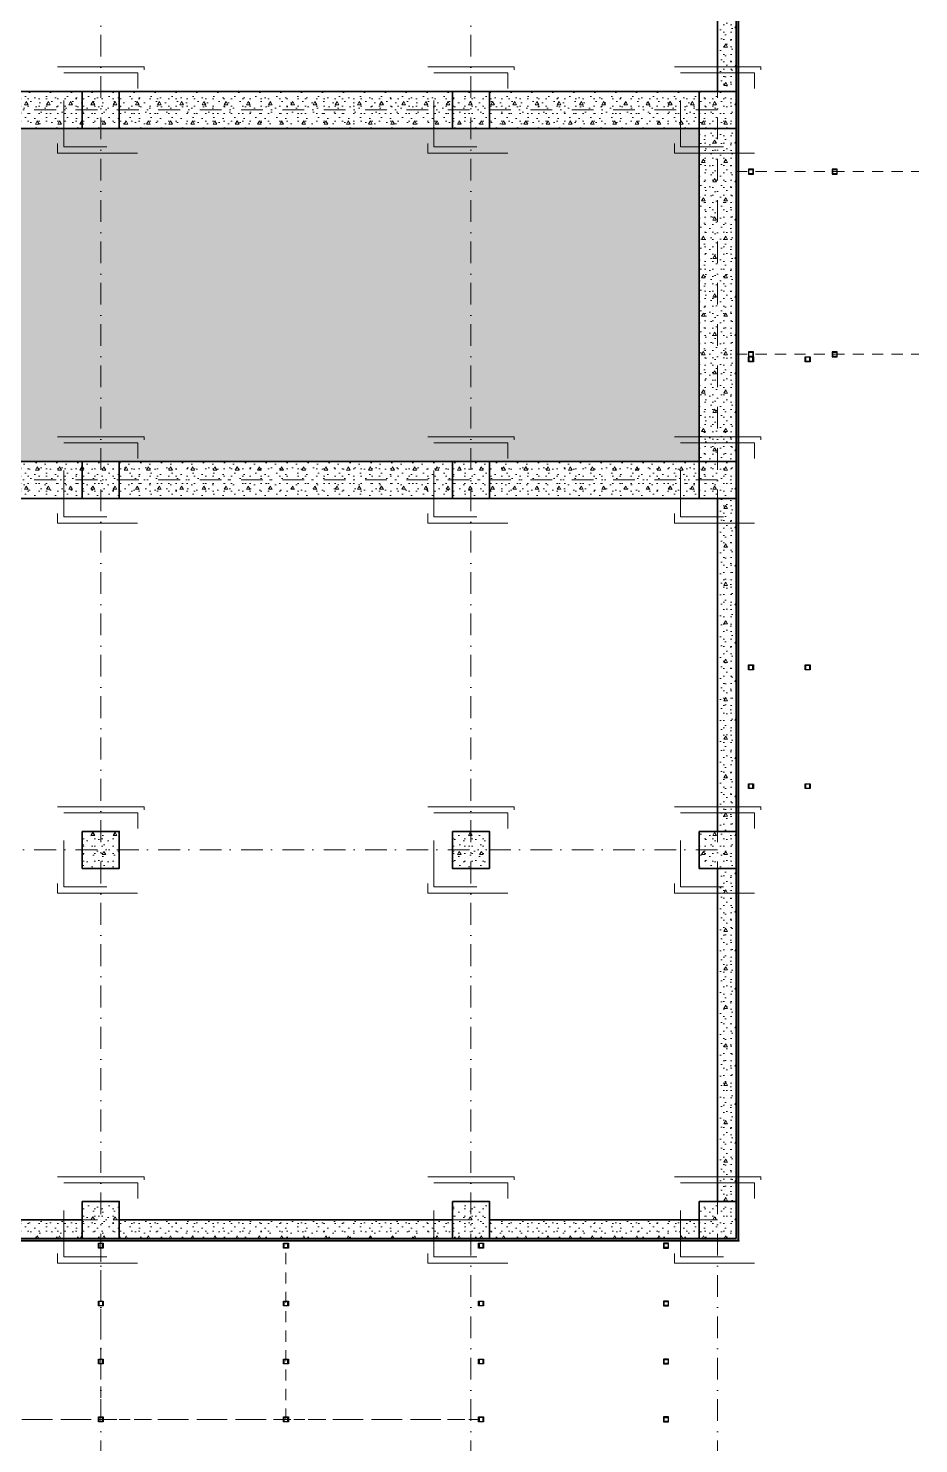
# Model space of a CAD drawing. Header units: millimetres. Extents: x -10605 to 101260, y -15987 to 46355.
# Drawn here: x 86824 to 101260, y -3628 to 19323 of the extents above; entities that cross this region are included whole.
import ezdxf
from ezdxf.enums import TextEntityAlignment as Align

# ---------------------------------------------------------------- set-up
doc = ezdxf.new("R2010")
doc.units = ezdxf.units.MM
doc.header["$MEASUREMENT"] = 0
for name, pattern in [('Dashed', [2903.22, 1451.61, -1451.61]), ('Dot & Dashed', [670.277762, 352.777767, -176.388884, 0, -141.111112]), ('thk_line_type', [315, 180, -135]), ('Штриховая (2)', [564.444447, 282.222223, -282.222223])]:
    doc.linetypes.add(name, pattern=pattern)
for name, color, linetype, lineweight in [('0_Ном._пера__200', 7, 'Continuous', 0), ('Металлический каркас здания_Ном._пера__91', 255, 'Continuous', 0), ('Металлический каркас здания_Ном._пера__98', 7, 'Continuous', 25), ('Оси_Ном._пера__200', 7, 'Continuous', 0), ('Паспорта Зон Archicad_Ном._пера__100', 7, 'Continuous', 9), ('Стены _Ном._пера__200', 7, 'Continuous', 0), ('Стены _Ном._пера__97', 7, 'Continuous', 35), ('Стены _Ном._пера__99', 7, 'Continuous', 15)]:
    doc.layers.add(name, color=color, linetype=linetype, lineweight=lineweight)
for name, color, linetype in [('Зоны', 7, 'Continuous'), ('Металлический каркас здания', 7, 'Continuous'), ('Оси', 7, 'Continuous'), ('Стены', 7, 'Continuous')]:
    doc.layers.add(name, color=color, linetype=linetype)
doc.layers.add('Зоны_Ном._пера__94', color=7, linetype='Continuous', lineweight=5, true_color=0xc29f9f9f)
doc.layers.add('Стены _Ном._пера__2', color=7, linetype='Continuous', lineweight=0, true_color=0xc2747474)
doc.styles.add('РЎР“Р•РќР•Р\xa0РР\xa0_РЎРўРР›Р¬_1', font='arial.ttf')
pattern_1 = [(0, (0, 0), (0, 623.5383), [60, -300]), (0, (180, 311.8), (0, 623.5383), [60, -300]), (60, (0, 0), (-540, 311.769), [60, -300]), (60, (360, 0), (-540, 311.769), [60, -300]), (120, (60, 0), (540, 311.769), [60, -300]), (120, (420, 0), (540, 311.769), [60, -300]), (0, (0, 60), (0, 120), [0, -120, 0, -180]), (45, (60, 60), (-84.85282, 84.85282), [0, -90, 0, -150])]

# ---------------------------------------------------------------- blocks, each defined once
blk = doc.blocks.new('Колонна SHS ГК 27')
at = {"layer": 'Металлический каркас здания_Ном._пера__98', "linetype": 'Continuous', "lineweight": 0, "true_color": 0xffffff}
h = blk.add_hatch(dxfattribs=at)
h.set_pattern_fill('Barabбs_tйglakц_бllу', style=0, pattern_type=2)
h.set_pattern_definition([(90, (0, 0), (-60, 0), [])])
h.paths.add_polyline_path([(-40, -40), (40, -40), (40, 40), (-40, 40)])
h.paths.add_polyline_path([(-33.7, -33.7), (-33.7, 33.7), (33.7, 33.7), (33.7, -33.7)], flags=0)
at = {"layer": 'Металлический каркас здания_Ном._пера__98', "color": 7, "linetype": 'Continuous', "lineweight": 25}
for p, q in [((40, 40), (-40, 40)), ((-40, 40), (-40, -40)), ((-33.7, -33.7), (-33.7, 33.7)), ((-33.7, 33.7), (33.7, 33.7)), ((33.7, 33.7), (33.7, -33.7)), ((40, -40), (40, 40)), ((-40, -40), (40, -40)), ((33.7, -33.7), (-33.7, -33.7))]:
    blk.add_line(p, q, dxfattribs=at)
blk = doc.blocks.new('Перекрытие_1', base_point=(-300, 11700))
at = {"layer": '0_Ном._пера__200', "color": 7, "linetype": 'Continuous', "lineweight": 0, "flags": 128}
blk.add_lwpolyline([(-300, 11700), (-300, 18300), (98300, 18300), (98300, 11700), (52300, 11700), (52300, 5700), (45700, 5700), (45700, 11700)], close=True, dxfattribs=at)
blk = doc.blocks.new('Перекрытие_7', base_point=(97300, 12700))
at = {"layer": 'Стены _Ном._пера__200', "color": 7, "linetype": 'Dashed', "lineweight": 0, "flags": 128}
blk.add_lwpolyline([(97300, 12700), (98700, 12700), (98700, 11300), (97300, 11300)], close=True, dxfattribs=at)
blk = doc.blocks.new('Перекрытие_8', base_point=(97400, 12600))
at = {"layer": 'Стены _Ном._пера__200', "color": 7, "linetype": 'Dashed', "lineweight": 0, "flags": 128}
blk.add_lwpolyline([(97400, 12600), (98600, 12600), (98600, 11400), (97400, 11400)], close=True, dxfattribs=at)
blk = doc.blocks.new('Перекрытие_9', base_point=(93300, 12700))
at = {"layer": 'Стены _Ном._пера__200', "color": 7, "linetype": 'Dashed', "lineweight": 0, "flags": 128}
blk.add_lwpolyline([(93300, 12700), (94700, 12700), (94700, 11300), (93300, 11300)], close=True, dxfattribs=at)
blk = doc.blocks.new('Перекрытие_10', base_point=(93400, 12600))
at = {"layer": 'Стены _Ном._пера__200', "color": 7, "linetype": 'Dashed', "lineweight": 0, "flags": 128}
blk.add_lwpolyline([(93400, 12600), (94600, 12600), (94600, 11400), (93400, 11400)], close=True, dxfattribs=at)
blk = doc.blocks.new('Перекрытие_11', base_point=(87300, 12700))
at = {"layer": 'Стены _Ном._пера__200', "color": 7, "linetype": 'Dashed', "lineweight": 0, "flags": 128}
blk.add_lwpolyline([(87300, 12700), (88700, 12700), (88700, 11300), (87300, 11300)], close=True, dxfattribs=at)
blk = doc.blocks.new('Перекрытие_12', base_point=(87400, 12600))
at = {"layer": 'Стены _Ном._пера__200', "color": 7, "linetype": 'Dashed', "lineweight": 0, "flags": 128}
blk.add_lwpolyline([(87400, 12600), (88600, 12600), (88600, 11400), (87400, 11400)], close=True, dxfattribs=at)
blk = doc.blocks.new('Перекрытие_43', base_point=(97300, 6700))
at = {"layer": 'Стены _Ном._пера__200', "color": 7, "linetype": 'Dashed', "lineweight": 0, "flags": 128}
blk.add_lwpolyline([(97300, 6700), (98700, 6700), (98700, 5300), (97300, 5300)], close=True, dxfattribs=at)
blk = doc.blocks.new('Перекрытие_44', base_point=(97400, 6600))
at = {"layer": 'Стены _Ном._пера__200', "color": 7, "linetype": 'Dashed', "lineweight": 0, "flags": 128}
blk.add_lwpolyline([(97400, 6600), (98600, 6600), (98600, 5400), (97400, 5400)], close=True, dxfattribs=at)
blk = doc.blocks.new('Перекрытие_45', base_point=(93300, 6700))
at = {"layer": 'Стены _Ном._пера__200', "color": 7, "linetype": 'Dashed', "lineweight": 0, "flags": 128}
blk.add_lwpolyline([(93300, 6700), (94700, 6700), (94700, 5300), (93300, 5300)], close=True, dxfattribs=at)
blk = doc.blocks.new('Перекрытие_46', base_point=(93400, 6600))
at = {"layer": 'Стены _Ном._пера__200', "color": 7, "linetype": 'Dashed', "lineweight": 0, "flags": 128}
blk.add_lwpolyline([(93400, 6600), (94600, 6600), (94600, 5400), (93400, 5400)], close=True, dxfattribs=at)
blk = doc.blocks.new('Перекрытие_47', base_point=(87300, 6700))
at = {"layer": 'Стены _Ном._пера__200', "color": 7, "linetype": 'Dashed', "lineweight": 0, "flags": 128}
blk.add_lwpolyline([(87300, 6700), (88700, 6700), (88700, 5300), (87300, 5300)], close=True, dxfattribs=at)
blk = doc.blocks.new('Перекрытие_48', base_point=(87400, 6600))
at = {"layer": 'Стены _Ном._пера__200', "color": 7, "linetype": 'Dashed', "lineweight": 0, "flags": 128}
blk.add_lwpolyline([(87400, 6600), (88600, 6600), (88600, 5400), (87400, 5400)], close=True, dxfattribs=at)
blk = doc.blocks.new('Перекрытие_79', base_point=(97300, 700))
at = {"layer": 'Стены _Ном._пера__200', "color": 7, "linetype": 'Dashed', "lineweight": 0, "flags": 128}
blk.add_lwpolyline([(97300, 700), (98700, 700), (98700, -700), (97300, -700)], close=True, dxfattribs=at)
blk = doc.blocks.new('Перекрытие_80', base_point=(97400, 600))
at = {"layer": 'Стены _Ном._пера__200', "color": 7, "linetype": 'Dashed', "lineweight": 0, "flags": 128}
blk.add_lwpolyline([(97400, 600), (98600, 600), (98600, -600), (97400, -600)], close=True, dxfattribs=at)
blk = doc.blocks.new('Перекрытие_81', base_point=(93300, 700))
at = {"layer": 'Стены _Ном._пера__200', "color": 7, "linetype": 'Dashed', "lineweight": 0, "flags": 128}
blk.add_lwpolyline([(93300, 700), (94700, 700), (94700, -700), (93300, -700)], close=True, dxfattribs=at)
blk = doc.blocks.new('Перекрытие_82', base_point=(93400, 600))
at = {"layer": 'Стены _Ном._пера__200', "color": 7, "linetype": 'Dashed', "lineweight": 0, "flags": 128}
blk.add_lwpolyline([(93400, 600), (94600, 600), (94600, -600), (93400, -600)], close=True, dxfattribs=at)
blk = doc.blocks.new('Перекрытие_83', base_point=(87300, 700))
at = {"layer": 'Стены _Ном._пера__200', "color": 7, "linetype": 'Dashed', "lineweight": 0, "flags": 128}
blk.add_lwpolyline([(87300, 700), (88700, 700), (88700, -700), (87300, -700)], close=True, dxfattribs=at)
blk = doc.blocks.new('Перекрытие_84', base_point=(87400, 600))
at = {"layer": 'Стены _Ном._пера__200', "color": 7, "linetype": 'Dashed', "lineweight": 0, "flags": 128}
blk.add_lwpolyline([(87400, 600), (88600, 600), (88600, -600), (87400, -600)], close=True, dxfattribs=at)
blk = doc.blocks.new('Перекрытие_115', base_point=(97300, 18700))
at = {"layer": 'Стены _Ном._пера__200', "color": 7, "linetype": 'Dashed', "lineweight": 0, "flags": 128}
blk.add_lwpolyline([(97300, 18700), (98700, 18700), (98700, 17300), (97300, 17300)], close=True, dxfattribs=at)
blk = doc.blocks.new('Перекрытие_116', base_point=(97400, 18600))
at = {"layer": 'Стены _Ном._пера__200', "color": 7, "linetype": 'Dashed', "lineweight": 0, "flags": 128}
blk.add_lwpolyline([(97400, 18600), (98600, 18600), (98600, 17400), (97400, 17400)], close=True, dxfattribs=at)
blk = doc.blocks.new('Перекрытие_117', base_point=(93300, 18700))
at = {"layer": 'Стены _Ном._пера__200', "color": 7, "linetype": 'Dashed', "lineweight": 0, "flags": 128}
blk.add_lwpolyline([(93300, 18700), (94700, 18700), (94700, 17300), (93300, 17300)], close=True, dxfattribs=at)
blk = doc.blocks.new('Перекрытие_118', base_point=(93400, 18600))
at = {"layer": 'Стены _Ном._пера__200', "color": 7, "linetype": 'Dashed', "lineweight": 0, "flags": 128}
blk.add_lwpolyline([(93400, 18600), (94600, 18600), (94600, 17400), (93400, 17400)], close=True, dxfattribs=at)
blk = doc.blocks.new('Перекрытие_119', base_point=(87300, 18700))
at = {"layer": 'Стены _Ном._пера__200', "color": 7, "linetype": 'Dashed', "lineweight": 0, "flags": 128}
blk.add_lwpolyline([(87300, 18700), (88700, 18700), (88700, 17300), (87300, 17300)], close=True, dxfattribs=at)
blk = doc.blocks.new('Перекрытие_120', base_point=(87400, 18600))
at = {"layer": 'Стены _Ном._пера__200', "color": 7, "linetype": 'Dashed', "lineweight": 0, "flags": 128}
blk.add_lwpolyline([(87400, 18600), (88600, 18600), (88600, 17400), (87400, 17400)], close=True, dxfattribs=at)
blk = doc.blocks.new('Перекрытие_291', base_point=(-300, 11700))
at = {"layer": '0_Ном._пера__200', "color": 7, "linetype": 'Continuous', "lineweight": 0, "flags": 128}
blk.add_lwpolyline([(-300, 11700), (-300, 18300), (98300, 18300), (98300, 11700), (52300, 11700), (52300, 5700), (45700, 5700), (45700, 11700)], close=True, dxfattribs=at)
blk = doc.blocks.new('Стена_1', base_point=(-225, -225))
at = {"layer": 'Стены', "linetype": 'Continuous', "lineweight": 0, "true_color": 0xffffff}
for points in [[(-328, -334), (98329, -334), (98329, -328), (-328, -328)], [(98335, -328), (98329, -328), (98335, -334)], [(98329, -328), (98329, -334), (98335, -334)]]:
    blk.add_hatch(color=7, dxfattribs=at).paths.add_polyline_path(points)
at = {"layer": 'Стены _Ном._пера__200', "color": 7, "linetype": 'Continuous', "lineweight": 0}
for p, q in [((-328, -334), (98329, -334)), ((98329, -334), (98335, -334)), ((98335, -334), (98335, -328))]:
    blk.add_line(p, q, dxfattribs=at)
at = {"layer": 'Стены _Ном._пера__200', "color": 7, "linetype": 'Continuous', "lineweight": 0, "flags": 128}
blk.add_lwpolyline([(98329, -328), (-328, -328)], dxfattribs=at)
at = {"layer": 'Стены _Ном._пера__99', "color": 7, "linetype": 'Continuous', "lineweight": 15}
for p, q in [((-334, -336), (98335, -336)), ((98335, -336), (98337, -336))]:
    blk.add_line(p, q, dxfattribs=at)
at = {"layer": 'Стены _Ном._пера__99', "color": 7, "linetype": 'Continuous', "lineweight": 15, "flags": 128}
for points in [[(-346, -346), (98346, -346)], [(98346, -346), (98346, -336)]]:
    blk.add_lwpolyline(points, dxfattribs=at)
blk = doc.blocks.new('Стена_2', base_point=(98225, -225))
at = {"layer": 'Стены', "linetype": 'Continuous', "lineweight": 0, "true_color": 0xffffff}
blk.add_hatch(color=7, dxfattribs=at).paths.add_polyline_path([(98335, 40329), (98329, 40329), (98329, -328), (98335, -328)])
at = {"layer": 'Стены _Ном._пера__200', "color": 7, "linetype": 'Continuous', "lineweight": 0}
for p, q in [((98335, -328), (98335, 40329)), ((98335, -334), (98335, -328))]:
    blk.add_line(p, q, dxfattribs=at)
at = {"layer": 'Стены _Ном._пера__200', "color": 7, "linetype": 'Continuous', "lineweight": 0, "flags": 128}
blk.add_lwpolyline([(98329, 40329), (98329, -328)], dxfattribs=at)
at = {"layer": 'Стены _Ном._пера__99', "color": 7, "linetype": 'Continuous', "lineweight": 15}
for p, q in [((98337, -334), (98337, 40335)), ((98337, -336), (98337, -334))]:
    blk.add_line(p, q, dxfattribs=at)
at = {"layer": 'Стены _Ном._пера__99', "color": 7, "linetype": 'Continuous', "lineweight": 15, "flags": 128}
blk.add_lwpolyline([(98346, -336), (98346, 40346)], dxfattribs=at)
blk = doc.blocks.new('Стена_9', base_point=(52000, 12000))
at = {"layer": 'Стены _Ном._пера__2', "linetype": 'Continuous', "lineweight": 0, "true_color": 0x747474}
h = blk.add_hatch(dxfattribs=at)
h.set_pattern_fill('бетон_строительный__2_', color=8, style=0, pattern_type=2)
h.set_pattern_definition(pattern_1)
h.paths.add_polyline_path([(82300, 12300), (82300, 11700), (87700, 11700), (87700, 12300)])
h = blk.add_hatch(dxfattribs=at)
h.set_pattern_fill('бетон_строительный__2_', color=8, style=0, pattern_type=2)
h.set_pattern_definition(pattern_1)
h.paths.add_polyline_path([(93700, 12300), (88300, 12300), (88300, 11700), (93700, 11700)])
h = blk.add_hatch(dxfattribs=at)
h.set_pattern_fill('бетон_строительный__2_', color=8, style=0, pattern_type=2)
h.set_pattern_definition(pattern_1)
h.paths.add_polyline_path([(97700, 12300), (94300, 12300), (94300, 11700), (97700, 11700)])
at = {"layer": 'Стены _Ном._пера__97', "color": 7, "linetype": 'Continuous', "lineweight": 35, "flags": 128}
for points in [[(87700, 12300), (82300, 12300)], [(93700, 12300), (88300, 12300)], [(97700, 12300), (94300, 12300)], [(82300, 11700), (87700, 11700)], [(88300, 11700), (93700, 11700)], [(94300, 11700), (97700, 11700)]]:
    blk.add_lwpolyline(points, dxfattribs=at)
blk = doc.blocks.new('Стена_10', base_point=(98000, 12000))
at = {"layer": 'Стены _Ном._пера__2', "linetype": 'Continuous', "lineweight": 0, "true_color": 0x747474}
h = blk.add_hatch(dxfattribs=at)
h.set_pattern_fill('бетон_строительный__2_', color=8, style=0, pattern_type=2)
h.set_pattern_definition(pattern_1)
h.paths.add_polyline_path([(98300, 12300), (98300, 17700), (97700, 17700), (97700, 12300)])
at = {"layer": 'Стены _Ном._пера__97', "color": 7, "linetype": 'Continuous', "lineweight": 35, "flags": 128}
for points in [[(97700, 17700), (97700, 12300)], [(98300, 12300), (98300, 17700)]]:
    blk.add_lwpolyline(points, dxfattribs=at)
blk = doc.blocks.new('Стена_11', base_point=(98000, 18000))
at = {"layer": 'Стены _Ном._пера__2', "linetype": 'Continuous', "lineweight": 0, "true_color": 0x747474}
h = blk.add_hatch(dxfattribs=at)
h.set_pattern_fill('бетон_строительный__2_', color=8, style=0, pattern_type=2)
h.set_pattern_definition(pattern_1)
h.paths.add_polyline_path([(87700, 18300), (82300, 18300), (82300, 17700), (87700, 17700)])
h = blk.add_hatch(dxfattribs=at)
h.set_pattern_fill('бетон_строительный__2_', color=8, style=0, pattern_type=2)
h.set_pattern_definition(pattern_1)
h.paths.add_polyline_path([(88300, 18300), (88300, 17700), (93700, 17700), (93700, 18300)])
h = blk.add_hatch(dxfattribs=at)
h.set_pattern_fill('бетон_строительный__2_', color=8, style=0, pattern_type=2)
h.set_pattern_definition(pattern_1)
h.paths.add_polyline_path([(97700, 18300), (94300, 18300), (94300, 17700), (97700, 17700)])
at = {"layer": 'Стены _Ном._пера__97', "color": 7, "linetype": 'Continuous', "lineweight": 35, "flags": 128}
for points in [[(87700, 18300), (82300, 18300)], [(93700, 18300), (88300, 18300)], [(97700, 18300), (94300, 18300)], [(82300, 17700), (87700, 17700)], [(88300, 17700), (93700, 17700)], [(94300, 17700), (97700, 17700)]]:
    blk.add_lwpolyline(points, dxfattribs=at)
blk = doc.blocks.new('Стена_22', base_point=(-300, -300))
at = {"layer": 'Стены _Ном._пера__2', "linetype": 'Continuous', "lineweight": 0, "true_color": 0x747474}
h = blk.add_hatch(dxfattribs=at)
h.set_pattern_fill('бетон_строительный__2_', color=8, style=0, pattern_type=2)
h.set_pattern_definition(pattern_1)
h.paths.add_polyline_path([(82300, 0), (82300, -300), (87700, -300), (87700, 0)])
h = blk.add_hatch(dxfattribs=at)
h.set_pattern_fill('бетон_строительный__2_', color=8, style=0, pattern_type=2)
h.set_pattern_definition(pattern_1)
h.paths.add_polyline_path([(88300, 0), (88300, -300), (93700, -300), (93700, 0)])
h = blk.add_hatch(dxfattribs=at)
h.set_pattern_fill('бетон_строительный__2_', color=8, style=0, pattern_type=2)
h.set_pattern_definition(pattern_1)
h.paths.add_polyline_path([(94300, 0), (94300, -300), (97700, -300), (97700, 0)])
at = {"layer": 'Стены _Ном._пера__97', "color": 7, "linetype": 'Continuous', "lineweight": 35, "flags": 128}
for points in [[(87700, 0), (82300, 0)], [(93700, 0), (88300, 0)], [(97700, 0), (94300, 0)], [(82300, -300), (87700, -300)], [(88300, -300), (93700, -300)], [(94300, -300), (97700, -300)]]:
    blk.add_lwpolyline(points, dxfattribs=at)
blk = doc.blocks.new('Стена_23', base_point=(98300, -300))
at = {"layer": 'Стены _Ном._пера__2', "linetype": 'Continuous', "lineweight": 0, "true_color": 0x747474}
h = blk.add_hatch(dxfattribs=at)
h.set_pattern_fill('бетон_строительный__2_', color=8, style=0, pattern_type=2)
h.set_pattern_definition(pattern_1)
h.paths.add_polyline_path([(98300, 11700), (98000, 11700), (98000, 6300), (98300, 6300)])
h = blk.add_hatch(dxfattribs=at)
h.set_pattern_fill('бетон_строительный__2_', color=8, style=0, pattern_type=2)
h.set_pattern_definition(pattern_1)
h.paths.add_polyline_path([(98000, 5700), (98000, 300), (98300, 300), (98300, 5700)])
at = {"layer": 'Стены _Ном._пера__97', "color": 7, "linetype": 'Continuous', "lineweight": 35, "flags": 128}
for points in [[(98000, 11700), (98000, 6300)], [(98300, 6300), (98300, 11700)], [(98000, 5700), (98000, 300)], [(98300, 300), (98300, 5700)]]:
    blk.add_lwpolyline(points, dxfattribs=at)
blk = doc.blocks.new('Стена_27', base_point=(98300, 18300))
at = {"layer": 'Стены _Ном._пера__2', "linetype": 'Continuous', "lineweight": 0, "true_color": 0x747474}
h = blk.add_hatch(dxfattribs=at)
h.set_pattern_fill('бетон_строительный__2_', color=8, style=0, pattern_type=2)
h.set_pattern_definition(pattern_1)
h.paths.add_polyline_path([(98300, 18300), (98300, 21700), (98000, 21700), (98000, 18300)])
at = {"layer": 'Стены _Ном._пера__97', "color": 7, "linetype": 'Continuous', "lineweight": 35, "flags": 128}
for points in [[(98000, 21700), (98000, 18300)], [(98300, 18300), (98300, 21700)]]:
    blk.add_lwpolyline(points, dxfattribs=at)
blk = doc.blocks.new('Колонна_3', base_point=(98000, 12000))
at = {"layer": 'Стены', "linetype": 'Continuous', "lineweight": 0, "true_color": 0x000000}
h = blk.add_hatch(dxfattribs=at)
h.set_pattern_fill('бетон_строительный__2_', color=18, style=0, pattern_type=2)
h.set_pattern_definition(pattern_1)
h.paths.add_polyline_path([(97700, 12300), (97700, 11700), (98300, 11700), (98300, 12300)])
at = {"layer": 'Стены _Ном._пера__97', "color": 7, "linetype": 'Continuous', "lineweight": 35, "flags": 128}
blk.add_lwpolyline([(97700, 12300), (97700, 11700), (98300, 11700), (98300, 12300)], close=True, dxfattribs=at)
blk = doc.blocks.new('Колонна_4', base_point=(94000, 12000))
at = {"layer": 'Стены', "linetype": 'Continuous', "lineweight": 0, "true_color": 0x000000}
h = blk.add_hatch(dxfattribs=at)
h.set_pattern_fill('бетон_строительный__2_', color=18, style=0, pattern_type=2)
h.set_pattern_definition(pattern_1)
h.paths.add_polyline_path([(93700, 12300), (93700, 11700), (94300, 11700), (94300, 12300)])
at = {"layer": 'Стены _Ном._пера__97', "color": 7, "linetype": 'Continuous', "lineweight": 35, "flags": 128}
blk.add_lwpolyline([(93700, 12300), (93700, 11700), (94300, 11700), (94300, 12300)], close=True, dxfattribs=at)
blk = doc.blocks.new('Колонна_5', base_point=(88000, 12000))
at = {"layer": 'Стены', "linetype": 'Continuous', "lineweight": 0, "true_color": 0x000000}
h = blk.add_hatch(dxfattribs=at)
h.set_pattern_fill('бетон_строительный__2_', color=18, style=0, pattern_type=2)
h.set_pattern_definition(pattern_1)
h.paths.add_polyline_path([(87700, 12300), (87700, 11700), (88300, 11700), (88300, 12300)])
at = {"layer": 'Стены _Ном._пера__97', "color": 7, "linetype": 'Continuous', "lineweight": 35, "flags": 128}
blk.add_lwpolyline([(87700, 12300), (87700, 11700), (88300, 11700), (88300, 12300)], close=True, dxfattribs=at)
blk = doc.blocks.new('Колонна_21', base_point=(98000, 6000))
at = {"layer": 'Стены', "linetype": 'Continuous', "lineweight": 0, "true_color": 0x000000}
h = blk.add_hatch(dxfattribs=at)
h.set_pattern_fill('бетон_строительный__2_', color=18, style=0, pattern_type=2)
h.set_pattern_definition(pattern_1)
h.paths.add_polyline_path([(97700, 6300), (97700, 5700), (98300, 5700), (98300, 6300)])
at = {"layer": 'Стены _Ном._пера__97', "color": 7, "linetype": 'Continuous', "lineweight": 35, "flags": 128}
blk.add_lwpolyline([(97700, 6300), (97700, 5700), (98300, 5700), (98300, 6300)], close=True, dxfattribs=at)
blk = doc.blocks.new('Колонна_22', base_point=(94000, 6000))
at = {"layer": 'Стены', "linetype": 'Continuous', "lineweight": 0, "true_color": 0x000000}
h = blk.add_hatch(dxfattribs=at)
h.set_pattern_fill('бетон_строительный__2_', color=18, style=0, pattern_type=2)
h.set_pattern_definition(pattern_1)
h.paths.add_polyline_path([(93700, 6300), (93700, 5700), (94300, 5700), (94300, 6300)])
at = {"layer": 'Стены _Ном._пера__97', "color": 7, "linetype": 'Continuous', "lineweight": 35, "flags": 128}
blk.add_lwpolyline([(93700, 6300), (93700, 5700), (94300, 5700), (94300, 6300)], close=True, dxfattribs=at)
blk = doc.blocks.new('Колонна_23', base_point=(88000, 6000))
at = {"layer": 'Стены', "linetype": 'Continuous', "lineweight": 0, "true_color": 0x000000}
h = blk.add_hatch(dxfattribs=at)
h.set_pattern_fill('бетон_строительный__2_', color=18, style=0, pattern_type=2)
h.set_pattern_definition(pattern_1)
h.paths.add_polyline_path([(87700, 6300), (87700, 5700), (88300, 5700), (88300, 6300)])
at = {"layer": 'Стены _Ном._пера__97', "color": 7, "linetype": 'Continuous', "lineweight": 35, "flags": 128}
blk.add_lwpolyline([(87700, 6300), (87700, 5700), (88300, 5700), (88300, 6300)], close=True, dxfattribs=at)
blk = doc.blocks.new('Колонна_39', base_point=(98000, 0))
at = {"layer": 'Стены', "linetype": 'Continuous', "lineweight": 0, "true_color": 0x000000}
h = blk.add_hatch(dxfattribs=at)
h.set_pattern_fill('бетон_строительный__2_', color=18, style=0, pattern_type=2)
h.set_pattern_definition(pattern_1)
h.paths.add_polyline_path([(97700, 300), (97700, -300), (98300, -300), (98300, 300)])
at = {"layer": 'Стены _Ном._пера__97', "color": 7, "linetype": 'Continuous', "lineweight": 35, "flags": 128}
blk.add_lwpolyline([(97700, 300), (97700, -300), (98300, -300), (98300, 300)], close=True, dxfattribs=at)
blk = doc.blocks.new('Колонна_40', base_point=(94000, 0))
at = {"layer": 'Стены', "linetype": 'Continuous', "lineweight": 0, "true_color": 0x000000}
h = blk.add_hatch(dxfattribs=at)
h.set_pattern_fill('бетон_строительный__2_', color=18, style=0, pattern_type=2)
h.set_pattern_definition(pattern_1)
h.paths.add_polyline_path([(93700, 300), (93700, -300), (94300, -300), (94300, 300)])
at = {"layer": 'Стены _Ном._пера__97', "color": 7, "linetype": 'Continuous', "lineweight": 35, "flags": 128}
blk.add_lwpolyline([(93700, 300), (93700, -300), (94300, -300), (94300, 300)], close=True, dxfattribs=at)
blk = doc.blocks.new('Колонна_41', base_point=(88000, 0))
at = {"layer": 'Стены', "linetype": 'Continuous', "lineweight": 0, "true_color": 0x000000}
h = blk.add_hatch(dxfattribs=at)
h.set_pattern_fill('бетон_строительный__2_', color=18, style=0, pattern_type=2)
h.set_pattern_definition(pattern_1)
h.paths.add_polyline_path([(87700, 300), (87700, -300), (88300, -300), (88300, 300)])
at = {"layer": 'Стены _Ном._пера__97', "color": 7, "linetype": 'Continuous', "lineweight": 35, "flags": 128}
blk.add_lwpolyline([(87700, 300), (87700, -300), (88300, -300), (88300, 300)], close=True, dxfattribs=at)
blk = doc.blocks.new('Колонна_57', base_point=(98000, 18000))
at = {"layer": 'Стены', "linetype": 'Continuous', "lineweight": 0, "true_color": 0x000000}
h = blk.add_hatch(dxfattribs=at)
h.set_pattern_fill('бетон_строительный__2_', color=18, style=0, pattern_type=2)
h.set_pattern_definition(pattern_1)
h.paths.add_polyline_path([(97700, 18300), (97700, 17700), (98300, 17700), (98300, 18300)])
at = {"layer": 'Стены _Ном._пера__97', "color": 7, "linetype": 'Continuous', "lineweight": 35, "flags": 128}
blk.add_lwpolyline([(97700, 18300), (97700, 17700), (98300, 17700), (98300, 18300)], close=True, dxfattribs=at)
blk = doc.blocks.new('Колонна_58', base_point=(94000, 18000))
at = {"layer": 'Стены', "linetype": 'Continuous', "lineweight": 0, "true_color": 0x000000}
h = blk.add_hatch(dxfattribs=at)
h.set_pattern_fill('бетон_строительный__2_', color=18, style=0, pattern_type=2)
h.set_pattern_definition(pattern_1)
h.paths.add_polyline_path([(93700, 18300), (93700, 17700), (94300, 17700), (94300, 18300)])
at = {"layer": 'Стены _Ном._пера__97', "color": 7, "linetype": 'Continuous', "lineweight": 35, "flags": 128}
blk.add_lwpolyline([(93700, 18300), (93700, 17700), (94300, 17700), (94300, 18300)], close=True, dxfattribs=at)
blk = doc.blocks.new('Колонна_59', base_point=(88000, 18000))
at = {"layer": 'Стены', "linetype": 'Continuous', "lineweight": 0, "true_color": 0x000000}
h = blk.add_hatch(dxfattribs=at)
h.set_pattern_fill('бетон_строительный__2_', color=18, style=0, pattern_type=2)
h.set_pattern_definition(pattern_1)
h.paths.add_polyline_path([(87700, 18300), (87700, 17700), (88300, 17700), (88300, 18300)])
at = {"layer": 'Стены _Ном._пера__97', "color": 7, "linetype": 'Continuous', "lineweight": 35, "flags": 128}
blk.add_lwpolyline([(87700, 18300), (87700, 17700), (88300, 17700), (88300, 18300)], close=True, dxfattribs=at)
blk = doc.blocks.new('Стандартный Маркер Сетки')
at = {"layer": 'Оси_Ном._пера__200', "color": 7, "linetype": 'Dot & Dashed', "lineweight": 0}
for q in [(107805, 0), (0, 0)]:
    blk.add_line((0, 0), q, dxfattribs=at)
at = {"layer": 'Оси_Ном._пера__200', "color": 7, "lineweight": 0, "style": 'РЎР“Р•РќР•Р\xa0РР\xa0_РЎРўРР›Р¬_1'}
blk.add_attdef('AC_MarkerText_1', text='', height=300, dxfattribs=at).set_placement((108205, 150), align=Align.TOP_CENTER)
blk = doc.blocks.new('Балка - Швеллер ПП 27_2')
at = {"layer": 'Металлический каркас здания_Ном._пера__91', "color": 255, "linetype": 'Штриховая (2)', "lineweight": 0}
blk.add_line((0, 0), (90250, 0), dxfattribs=at)
blk = doc.blocks.new('Балка - Швеллер ПП 27')
at = {"layer": 'Металлический каркас здания_Ном._пера__91', "color": 255, "linetype": 'thk_line_type', "lineweight": 0}
blk.add_line((0, 0), (2860, 0), dxfattribs=at)
blk = doc.blocks.new('Балка - Швеллер ПП 27_3')
at = {"layer": 'Металлический каркас здания_Ном._пера__91', "color": 255, "linetype": 'thk_line_type', "lineweight": 0}
blk.add_line((0, 0), (2822, 0), dxfattribs=at)
blk = doc.blocks.new('Балка - Швеллер ПП 27_4')
at = {"layer": 'Металлический каркас здания_Ном._пера__91', "color": 255, "linetype": 'thk_line_type', "lineweight": 0}
blk.add_line((0, 0), (90250, 0), dxfattribs=at)
blk = doc.blocks.new('Балка - Швеллер ПП 27_7')
at = {"layer": 'Металлический каркас здания_Ном._пера__91', "color": 255, "linetype": 'thk_line_type', "lineweight": 0}
blk.add_line((0, 0), (2960, 0), dxfattribs=at)
blk = doc.blocks.new('Технический коридор_2_1', base_point=(36846, 14365))
at = {"layer": 'Зоны_Ном._пера__94', "linetype": 'Continuous', "lineweight": 0, "true_color": 0x272727}
blk.add_hatch(color=250, dxfattribs=at).paths.add_polyline_path([(51700, 12300), (97700, 12300), (97700, 17700), (300, 17700), (300, 12300), (46300, 12300), (46300, 6300), (51700, 6300)])
at = {"layer": 'Паспорта Зон Archicad_Ном._пера__100', "color": 7, "lineweight": 9, "style": 'РЎР“Р•РќР•Р\xa0РР\xa0_РЎРўРР›Р¬_1'}
for tag, p in [('DUMMY_112', (49264, 14932)), ('ROOM_AREA', (50472, 6800))]:
    blk.add_attdef(tag, text='', height=300, dxfattribs=at).set_placement(p, align=Align.MIDDLE_CENTER)
blk = doc.blocks.new('Стандартный Маркер Сетки_4')
at = {"layer": 'Оси_Ном._пера__200', "color": 7, "linetype": 'Dot & Dashed', "lineweight": 0}
blk.add_line((0, 0), (55187, 0), dxfattribs=at)
at = {"layer": 'Оси_Ном._пера__200', "color": 7, "lineweight": 0, "style": 'РЎР“Р•РќР•Р\xa0РР\xa0_РЎРўРР›Р¬_1'}
blk.add_attdef('AC_MarkerText_1', text='', height=300, rotation=90, dxfattribs=at).set_placement((55368, -69), align=Align.TOP_CENTER)

msp = doc.modelspace()

# ---------------------------------------------------------------- linework, layer by layer
at = {"layer": 'Зоны_Ном._пера__94', "color": 253, "linetype": 'Continuous', "lineweight": 5, "true_color": 0x9f9f9f, "flags": 128}
msp.add_lwpolyline([(51699.75542, 12300.00001), (97699.99998, 12300.00001), (97699.99998, 17699.99998), (299.99988, 17699.99998), (299.99988, 12300.00001), (46300.24444, 12300.00001), (46300.24444, 6300.00001), (51699.75542, 6300.00001)], close=True, dxfattribs=at)

# ---------------------------------------------------------------- block references
at = {"color": 7, "linetype": 'Continuous', "lineweight": 0}
for name in ['Перекрытие_1', 'Перекрытие_291']:
    msp.add_blockref(name, (-300.00013, 11700), dxfattribs=at)
at = {"layer": 'Зоны', "color": 7, "linetype": 'Continuous', "lineweight": 9}
msp.add_blockref('Технический коридор_2_1', (36846.36692, 14364.96413), dxfattribs=at)
at = {"layer": 'Металлический каркас здания', "color": 7, "linetype": 'Continuous', "lineweight": 9, "zscale": 1000}
for name, p in [('Балка - Швеллер ПП 27_7', (98300.00014, 17000.00006)), ('Балка - Швеллер ПП 27_7', (98300.00014, 14037.27343)), ('Балка - Швеллер ПП 27_4', (3875, -3234.99325)), ('Балка - Швеллер ПП 27_2', (3875, -3237.49325))]:
    msp.add_blockref(name, p, dxfattribs=at)
at = {"layer": 'Металлический каркас здания', "color": 7, "linetype": 'Continuous', "lineweight": 9, "xscale": -1, "zscale": 1000, "rotation": 270}
msp.add_blockref('Балка - Швеллер ПП 27_3', (88000.00007, -3197.49325), dxfattribs=at)
at = {"layer": 'Металлический каркас здания', "color": 7, "linetype": 'Continuous', "lineweight": 9, "zscale": 1000, "rotation": 90}
msp.add_blockref('Балка - Швеллер ПП 27', (91000.00007, -3234.99325), dxfattribs=at)
at = {"layer": 'Металлический каркас здания_Ном._пера__98', "color": 7, "linetype": 'Continuous', "lineweight": 25, "zscale": 1000, "rotation": 270}
for p in [(98539.13931, 17000.00006), (99899.33681, 17000.00006), (98539.13931, 14037.26668), (99899.33681, 14037.26668)]:
    msp.add_blockref('Колонна SHS ГК 27', p, dxfattribs=at)
at = {"layer": 'Металлический каркас здания_Ном._пера__98', "color": 7, "linetype": 'Continuous', "lineweight": 25, "xscale": -1, "zscale": 1000}
for p, rotation in [((98539.13931, 13957.26668), 90), ((99459.13931, 13957.26668), 90), ((98539.13931, 8959.76668), 90), ((99459.13931, 8959.76668), 90), ((98539.13931, 7034.33156), 90), ((99459.13931, 7034.33156), 90), ((88000.00007, -415), 89.99999999999999), ((91000.00007, -415), 89.99999999999999), ((94165.00014, -415), 90), ((88000.00007, -1354.99775), 89.99999999999999), ((91000.00007, -1354.99775), 89.99999999999999), ((94165.00014, -1354.99775), 90), ((88000.00007, -2294.9955), 89.99999999999999), ((91000.00007, -2294.9955), 89.99999999999999), ((94165.00014, -2294.9955), 90), ((88000.00007, -3234.99325), 89.99999999999999), ((91000.00007, -3234.99325), 89.99999999999999), ((94165.00014, -3234.99325), 90)]:
    msp.add_blockref('Колонна SHS ГК 27', p, dxfattribs=dict(at, rotation=rotation))
at = {"layer": 'Металлический каркас здания_Ном._пера__98', "color": 7, "linetype": 'Continuous', "lineweight": 25, "zscale": 1000}
for p in [(97165.00014, -415), (97165.00014, -1354.99775), (97165.00014, -2294.9955), (97165.00014, -3234.99325)]:
    msp.add_blockref('Колонна SHS ГК 27', p, dxfattribs=at)
at = {"layer": 'Оси', "color": 8, "linetype": 'Continuous', "lineweight": 0, "true_color": 0x747474, "zscale": 1000, "rotation": 270}
for p in [(88000, 40000.00005), (94000, 40000.00005), (98000.00007, 40000.00005)]:
    msp.add_blockref('Стандартный Маркер Сетки_4', p, dxfattribs=at)
at = {"layer": 'Оси', "color": 8, "linetype": 'Continuous', "lineweight": 0, "true_color": 0x747474, "xscale": -1, "zscale": 1000}
for p in [(98000.00007, 18000), (98000.00007, 12000), (98000.00007, 6000), (98000.00007, 0)]:
    msp.add_blockref('Стандартный Маркер Сетки', p, dxfattribs=at)
at = {"layer": 'Стены', "color": 7, "lineweight": 35}
for name, p in [('Стена_2', (98225.35554, -224.59461)), ('Стена_27', (98300.00007, 18300)), ('Стена_11', (98000.00007, 18000)), ('Колонна_59', (88000, 18000)), ('Колонна_58', (94000, 18000)), ('Колонна_57', (98000.00007, 18000)), ('Стена_10', (98000.00007, 12000)), ('Стена_9', (52000, 12000)), ('Колонна_5', (88000, 12000)), ('Колонна_4', (94000, 12000)), ('Колонна_3', (98000.00007, 12000)), ('Стена_23', (98300.00007, -300)), ('Колонна_23', (88000, 6000)), ('Колонна_22', (94000, 6000)), ('Колонна_21', (98000.00007, 6000)), ('Колонна_41', (88000, 0)), ('Колонна_40', (94000, 0)), ('Колонна_39', (98000.00007, 0)), ('Стена_22', (-300, -300)), ('Стена_1', (-224.59482, -224.59461))]:
    msp.add_blockref(name, p, dxfattribs=at)
at = {"layer": 'Стены', "color": 7, "linetype": 'Dashed', "lineweight": 0}
for name, p in [('Перекрытие_119', (87300, 18700)), ('Перекрытие_120', (87400, 18600)), ('Перекрытие_117', (93300, 18700)), ('Перекрытие_118', (93400, 18600)), ('Перекрытие_115', (97300.00007, 18700)), ('Перекрытие_116', (97400.00007, 18600)), ('Перекрытие_11', (87300, 12700)), ('Перекрытие_9', (93300, 12700)), ('Перекрытие_7', (97300.00007, 12700)), ('Перекрытие_12', (87400, 12600)), ('Перекрытие_10', (93400, 12600)), ('Перекрытие_8', (97400.00007, 12600)), ('Перекрытие_47', (87300, 6700)), ('Перекрытие_45', (93300, 6700)), ('Перекрытие_43', (97300.00007, 6700)), ('Перекрытие_48', (87400, 6600)), ('Перекрытие_46', (93400, 6600)), ('Перекрытие_44', (97400.00007, 6600)), ('Перекрытие_83', (87300, 700)), ('Перекрытие_81', (93300, 700)), ('Перекрытие_79', (97300.00007, 700)), ('Перекрытие_84', (87400, 600)), ('Перекрытие_82', (93400, 600)), ('Перекрытие_80', (97400.00007, 600))]:
    msp.add_blockref(name, p, dxfattribs=at)

doc.saveas('drawing.dxf')
